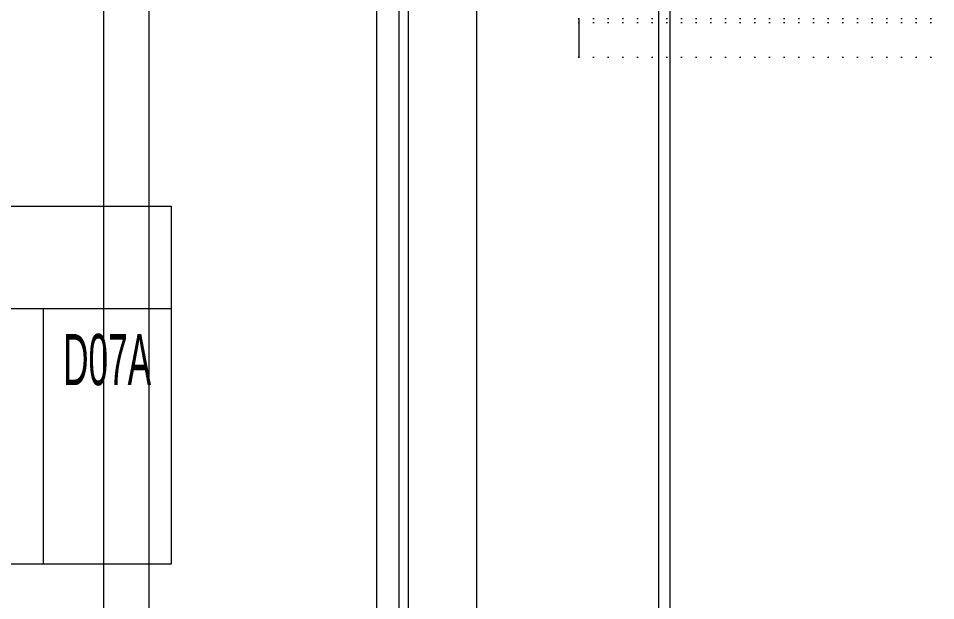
# Model space of a CAD drawing. Extents: x -1073 to 35213, y -1180 to 6950.
# Drawn here: x 3580 to 3781.8, y 3287.2 to 3415.3 of the extents above; entities that cross this region are included whole.
import ezdxf
from ezdxf.enums import TextEntityAlignment as Align

# ---------------------------------------------------------------- set-up
doc = ezdxf.new("R2010")
doc.units = 0
doc.header["$LTSCALE"] = 25
doc.linetypes.add('DOT2', pattern=[0.125, 0, -0.125])
doc.layers.get('0').update_dxf_attribs({"color": 9, "lineweight": 9})
for name, color, linetype, lineweight in [('00', 9, 'Continuous', 9), ('06D', 9, 'Continuous', 9), ('12', 9, 'Continuous', 9), ('14', 9, 'Continuous', 9), ('20', 9, 'DOT2', 9), ('21_MAHAL', 9, 'Continuous', 9)]:
    doc.layers.add(name, color=color, linetype=linetype, lineweight=lineweight)
doc.styles.add('Arial', font='arial.ttf', dxfattribs={"height": 2.5})
doc.styles.add('MuuM_TEXT-STANDART', font='ARIALN.TTF')

# ---------------------------------------------------------------- blocks, each defined once
blk = doc.blocks.new('asansr-acilmayan')
at = {"layer": '06D'}
for p, q in [((1610, 25258.7), (1610, 24624.2)), ((1612.5, 25256.2), (1612.5, 24626.7)), ((1592.5, 24863.45), (1592.5, 24854.95))]:
    blk.add_line(p, q, dxfattribs=at)
at = {"layer": '20'}
for p, q in [((1592.5, 24863.45), (1924, 24863.45)), ((1592.5, 24862.55), (1932.5, 24862.55)), ((1592.5, 24854.95), (1862.5, 24854.95))]:
    blk.add_line(p, q, dxfattribs=at)
blk = doc.blocks.new('P-PANO')
at = {"layer": '06D'}
blk.add_lwpolyline([(-50, 0), (-50, 200), (0, 200), (0, 0)], close=True, dxfattribs=at)
blk = doc.blocks.new('0_roomno2')
blk.add_lwpolyline([(19.375, -10.5), (0, -10.5), (0, 0), (19.375, 0)], close=True)
for points in [[(0, -3), (19.375, -3)], [(8.125, -3), (8.125, -10.5)], [(11.875, -3), (11.875, -10.5)], [(15.625, -3), (15.625, -10.5)], [(0, -6.75), (8.125, -6.75)]]:
    blk.add_lwpolyline(points)
at = {"style": 'MuuM_TEXT-STANDART', "width": 0.6}
blk.add_text('H:', height=1.5, dxfattribs=at).set_placement((0.35, -8.608), align=Align.MIDDLE_LEFT)
at = {"style": 'Arial'}
blk.add_attdef('ODANO', (0, 1.17), '', height=2, dxfattribs=at)
blk.add_attdef('MEKANADI', text='', height=2, dxfattribs=at).set_placement((0.35, -3), align=Align.BOTTOM_LEFT)
at = {"style": 'MuuM_TEXT-STANDART', "width": 0.6}
for tag, p in [('YER01', (10, -4.5)), ('TAVAN01', (13.75, -4.5)), ('DUVAR01', (17.5, -4.5)), ('YER02', (10, -6.75)), ('TAVAN02', (13.75, -6.75)), ('DUVAR02', (17.5, -6.75)), ('YER03', (10, -9)), ('TAVAN03', (13.75, -9)), ('DUVAR03', (17.5, -9))]:
    blk.add_attdef(tag, text='', height=1.5, dxfattribs=at).set_placement(p, align=Align.MIDDLE_CENTER)
for tag, p in [('M2', (0.35, -4.875)), ('TEMIZTAVANYUKSEKLIGI', (1.8, -8.608))]:
    blk.add_attdef(tag, text='', height=1.5, dxfattribs=at).set_placement(p, align=Align.MIDDLE_LEFT)

msp = doc.modelspace()

# ---------------------------------------------------------------- linework, layer by layer
at = {"layer": '00'}
msp.add_lwpolyline([(3665.84, 3542.5), (3585.84, 3542.5), (3585.84, 3557.5), (3665.84, 3557.5), (3665.84, 3812.5), (3680.84, 3812.5), (3680.84, 3812.5), (3680.84, 3192.5), (3665.84, 3192.5), (3665.84, 3542.5)], dxfattribs=at)
at = {"layer": '12'}
msp.add_lwpolyline([(3598.84, 3194.5), (3598.84, 3540.5)], dxfattribs=at)
at = {"layer": '14'}
msp.add_lwpolyline([(3682.84, 3110.5), (3598.84, 3110.5), (3598.84, 3194.5), (3663.84, 3194.5), (3663.84, 3540.5), (3583.84, 3540.5), (3583.84, 3551.77)], dxfattribs=at)

# ---------------------------------------------------------------- block references
msp.add_blockref('asansr-acilmayan', (2110.84, -21448.2))
at = {"layer": '06D'}
msp.add_blockref('P-PANO', (3658.84, 3225.91), dxfattribs=at)
at = {"layer": '21_MAHAL'}
ref = msp.add_blockref('0_roomno2', (3468.32, 3373.96), dxfattribs=dict(at, xscale=7.5, yscale=7.5, zscale=7.5))
ref.add_attrib('ODANO', 'VW-ZK-10', (3468.32, 3382.74), dxfattribs={"layer": '0', "height": 15, "style": 'Arial'})
ref.add_attrib('MEKANADI', 'HOL', dxfattribs={"layer": '0', "height": 15, "style": 'Arial'}).set_placement((3470.94, 3351.46), align=Align.BOTTOM_LEFT)
ref.add_attrib('M2', '12.52 M²', dxfattribs={"layer": '0', "height": 11.25, "style": 'MuuM_TEXT-STANDART', "width": 0.6}).set_placement((3470.94, 3337.4), align=Align.MIDDLE_LEFT)
ref.add_attrib('TEMIZTAVANYUKSEKLIGI', '2.70 m', dxfattribs={"layer": '0', "height": 11.25, "style": 'MuuM_TEXT-STANDART', "width": 0.6}).set_placement((3481.82, 3309.4), align=Align.MIDDLE_LEFT)
ref.add_attrib('YER01', 'Y14', dxfattribs={"layer": '0', "height": 11.25, "style": 'MuuM_TEXT-STANDART', "width": 0.6}).set_placement((3543.32, 3340.21), align=Align.MIDDLE_CENTER)
ref.add_attrib('TAVAN01', 'T05', dxfattribs={"layer": '0', "height": 11.25, "style": 'MuuM_TEXT-STANDART', "width": 0.6}).set_placement((3571.44, 3340.21), align=Align.MIDDLE_CENTER)
ref.add_attrib('DUVAR01', 'D07A', dxfattribs={"layer": '0', "height": 11.25, "style": 'MuuM_TEXT-STANDART', "width": 0.6}).set_placement((3599.57, 3340.21), align=Align.MIDDLE_CENTER)
ref.add_attrib('TAVAN02', 'T09', dxfattribs={"layer": '0', "height": 11.25, "style": 'MuuM_TEXT-STANDART', "width": 0.6}).set_placement((3571.44, 3323.34), align=Align.MIDDLE_CENTER)

doc.saveas('drawing.dxf')
